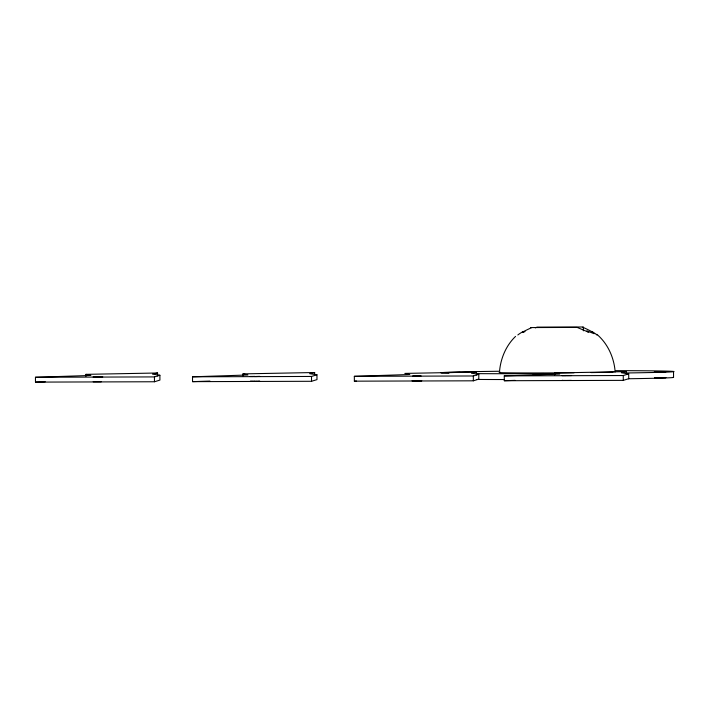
<?xml version="1.0" encoding="UTF-8"?>
<svg xmlns="http://www.w3.org/2000/svg" width="709" height="709" viewBox="0 0 709 709"><rect width="100%" height="100%" fill="white"/><g stroke="black" fill="none" stroke-linecap="round" stroke-linejoin="round"><path stroke-width="1.06" d="M499.632 370.39C500.926 357.717 506.288 345.301 515.54 336.412M535.313 327.877L537.059 327.124L583.356 326.991L583.374 330.819M35.45 377.268L154.438 376.913L159.888 375.247L159.915 380.086L154.465 381.761L35.477 382.107L35.45 377.268L90.876 375.451L85.931 374.352L85.94 376.284M192.52 376.807L311.508 376.452L316.958 374.777L316.976 379.625L311.535 381.291L192.538 381.646L192.52 376.807L247.937 374.981L242.992 373.882L243.001 375.823M354.34 376.328L473.328 375.974L478.779 374.299L478.805 379.147L473.355 380.813L354.367 381.167L354.34 376.328L409.767 374.503L404.821 373.404L476.475 372.057L476.492 374.955M504.267 375.885L623.255 375.531L628.706 373.865L628.732 378.703L623.282 380.37L504.294 380.724L504.267 375.885L559.693 374.068L554.748 372.969L554.757 374.901M157.593 375.903L157.584 372.996L152.559 374.148L159.888 375.247M314.654 374.467L314.645 372.526L309.629 373.687L316.958 374.777M476.475 372.057L471.458 373.209L478.779 374.299M626.41 373.546L626.401 371.613L621.385 372.766L628.706 373.865M250.162 376.488L254.859 376.408M255.488 376.523L259.84 376.435M421.687 380.804L418.992 380.875M543.847 373.519L532.264 373.572L543.883 373.51M561.936 380.414L562.627 380.378M259.76 376.452L254.106 376.532M571.365 380.378L566.225 380.449M35.477 382.107L45.252 381.788M192.538 381.646L209.926 381.07M354.367 381.167L356.538 381.096M504.294 380.724L515.159 380.37M654.788 377.693L665.955 377.658L654.761 377.746M85.931 374.352L157.584 372.996M242.992 373.882L314.645 372.526M554.748 372.969L626.401 371.613M419.843 376.018C425.737 375.85 408.623 375.921 413.507 376.045M101.236 381.796L93.189 381.805M258.041 381.336L259.866 381.282L253.468 381.371M419.267 376.027L416.617 376.045M257.464 381.345L255.515 381.362M417.681 380.884L416.644 380.893M97.789 376.869L93.092 376.949L102.77 376.904L98.072 376.984M566.961 375.486L566.207 375.61M566.615 375.486L561.918 375.566L565.862 375.61M566.89 375.602L571.587 375.522L567.297 375.486M254.886 381.247L250.188 381.327L252.829 381.371M416.298 380.893L415.288 380.893M565.888 380.449L562.007 380.423M253.441 376.532L250.18 376.497M414.632 376.054L414.038 376.054M414.659 380.893L414.065 380.893M413.524 380.893L412.035 380.857L421.669 380.795M530.722 327.567L577.197 327.425L588.115 332.016M596.872 334.329C607.294 343.174 613.462 356.299 614.96 369.77M673.523 371.578L673.55 377.392M623.255 375.531L623.282 380.37M473.328 375.974L473.355 380.813M311.508 376.452L311.535 381.291M154.438 376.913L154.465 381.761M673.036 377.259A116.214 1.418 -0.3 0 1 628.404 378.748M504.232 379.537A116.214 1.418 -0.3 0 1 476.944 379.439M614.871 370.647A116.214 1.418 -0.3 0 1 626.233 372.969M554.917 373.616A116.214 1.418 -0.3 0 1 476.918 373.634M448.903 373.262A116.214 1.418 -0.3 0 1 499.801 371.25M613.232 372.083A58.103 0.709 -0.3 0 1 591.12 372.579M574.051 372.774A58.103 0.709 -0.3 0 1 500.191 372.349M614.349 371.746A58.103 0.709 -0.3 0 1 615.412 371.879M588.798 332.184A18.656 0.656 23.4 0 1 587.185 331.52M594.151 333.709A16.272 0.851 24 0 1 586.928 330.793M592.387 331.741A16.272 1.56 27.2 0 1 596.916 335.065M582.789 327.239A19.586 2.437 23 0 1 592.245 331.909M525.05 331.555A16.272 0.487 -24.3 0 1 522.763 332.53M517.836 334.976A16.325 1.241 -27.5 0 1 522.515 331.856M522.506 332.113A19.542 2.012 -23.3 0 1 531.484 327.735M448.726 372.509L460.309 372.455L448.788 372.5M654.345 371.906L665.919 371.844L654.407 371.897"/></g></svg>
